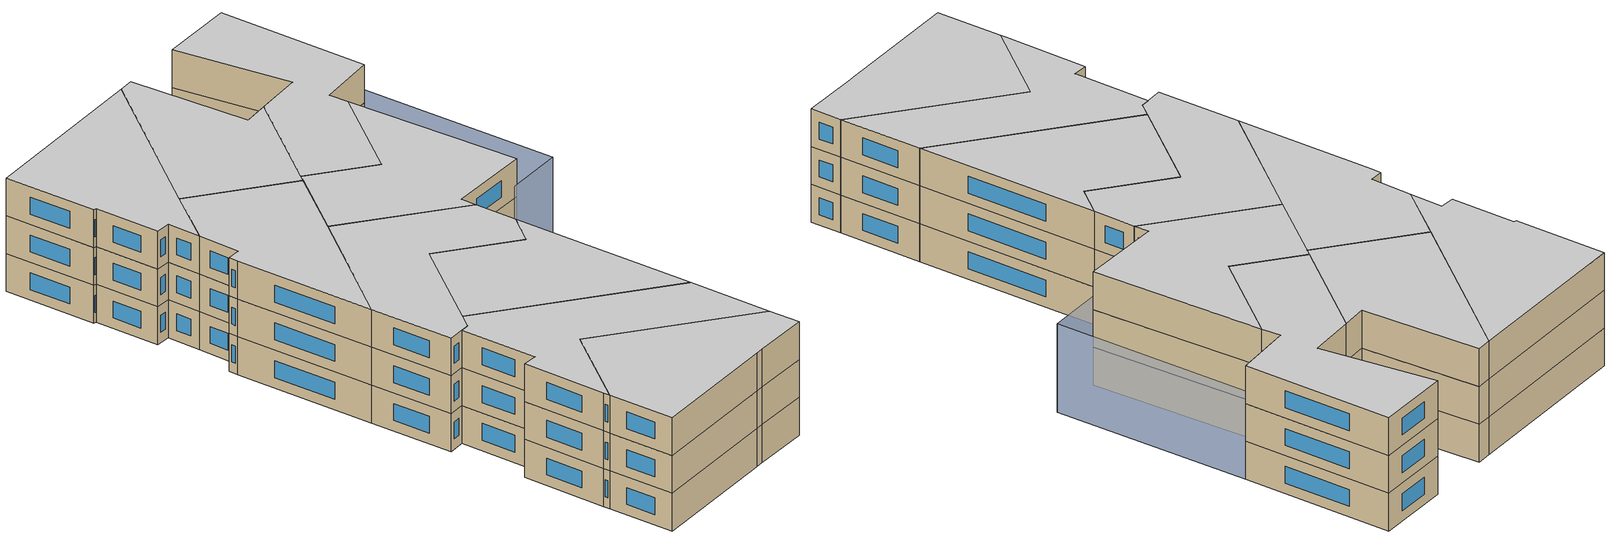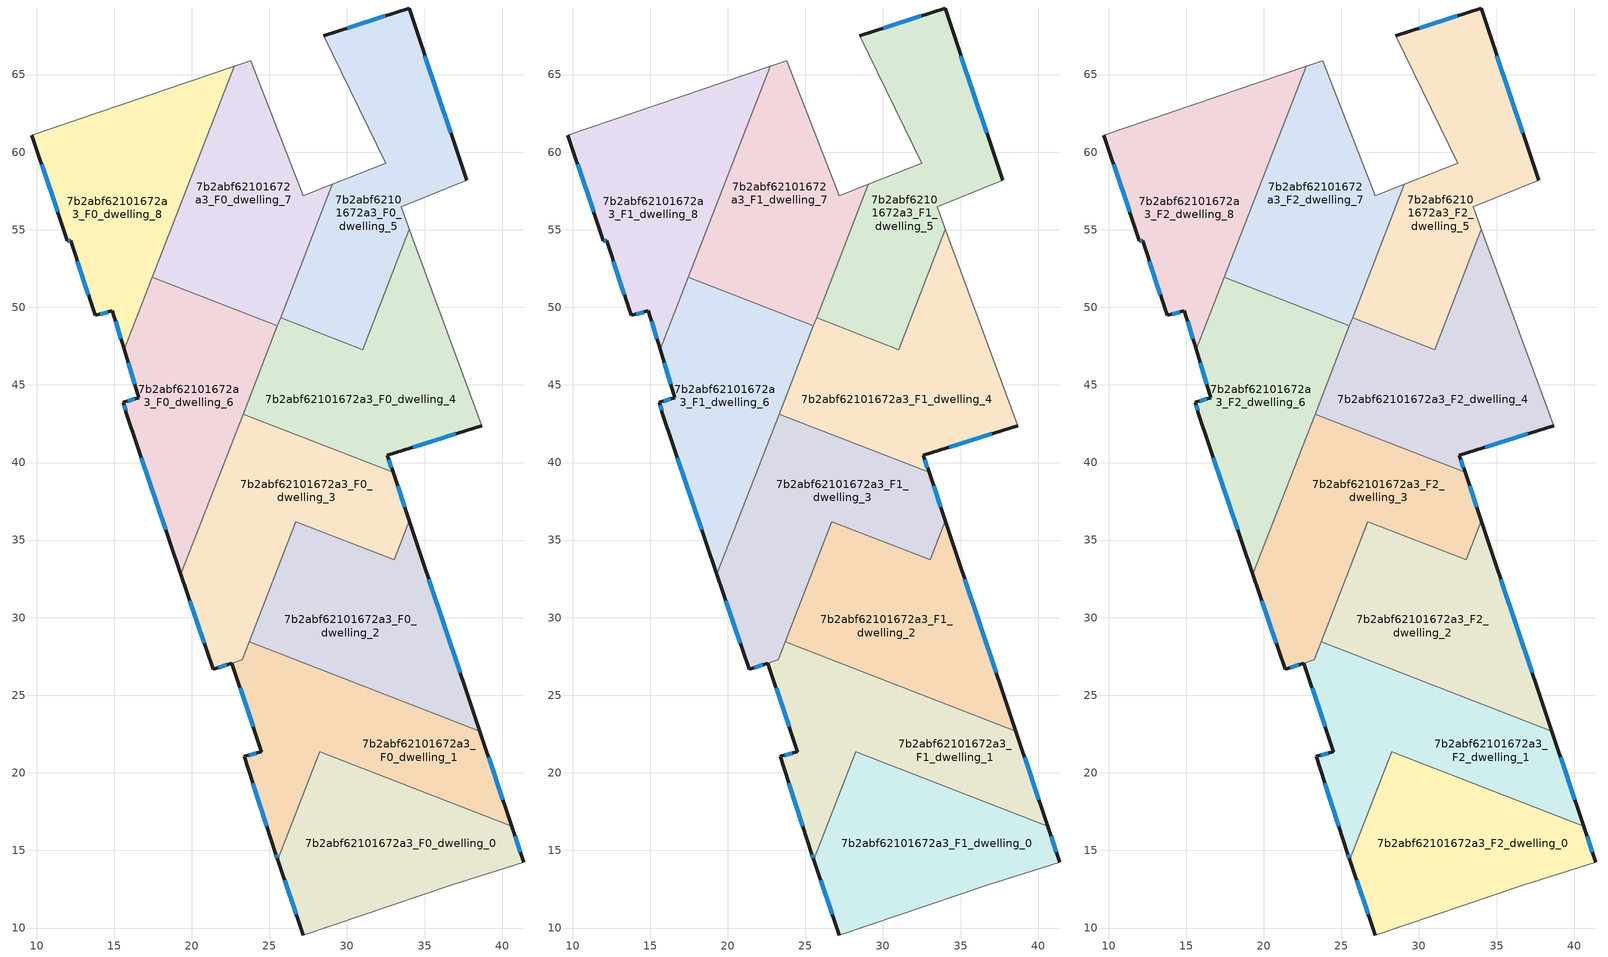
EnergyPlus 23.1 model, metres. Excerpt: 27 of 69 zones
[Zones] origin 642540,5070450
7b2abf62101672a3_F0_dwelling_0
 floor ground (EU_floor_Construction): 40.62,16.57 41.4,14.25 37.29,12.95 36.69,12.75 27.18,9.55 25.54,14.41 28.24,21.37 z0
 wall outside (EU_wall_Construction): 41.4,14.25 40.62,16.57 / 25.54,14.41 27.18,9.55 z0:3
 wall adiabatic (EU_wall_Construction): 27.18,9.55 36.69,12.75 37.29,12.95 41.4,14.25 z0:3
 wall to 7b2abf62101672a3_F0_dwelling_1 (EU_wall_Construction): 40.62,16.57 28.24,21.37 25.54,14.41 z0:3
 window (EU_Window_Construction): 41.18,14.89 40.83,15.92 / 25.99,13.06 26.73,10.9 z0.83:2.17
7b2abf62101672a3_F0_dwelling_1
 floor ground (EU_floor_Construction): 38.56,22.68 40.62,16.57 28.24,21.37 25.54,14.41 25.38,14.85 23.38,21.06 24.46,21.36 24.48,21.36 24.48,21.38 22.58,27.06 23.25,27.29 23.7,28.46 z0
 wall outside (EU_wall_Construction): 22.58,27.06 24.48,21.38 24.48,21.36 24.46,21.36 23.38,21.06 25.38,14.85 25.54,14.41 / 40.62,16.57 38.56,22.68 z0:3
 wall to 7b2abf62101672a3_F0_dwelling_3 (EU_wall_Construction): 23.7,28.46 23.25,27.29 22.58,27.06 z0:3
 wall to 7b2abf62101672a3_F0_dwelling_2 (EU_wall_Construction): 38.56,22.68 23.7,28.46 z0:3
 window (EU_Window_Construction): 25.43,14.73 25.49,14.53 / 23.94,19.34 24.83,16.57 / 24.17,21.27 23.68,21.14 / 23.11,25.49 23.95,22.96 / 40.05,18.26 39.13,20.99 z0.83:2.17
7b2abf62101672a3_F0_dwelling_2
 floor ground (EU_floor_Construction): 34.02,36.24 38.56,22.68 23.7,28.46 26.71,36.2 33.04,33.74 z0
 wall outside (EU_wall_Construction): 38.56,22.68 34.02,36.24 z0:3
 wall to 7b2abf62101672a3_F0_dwelling_3 (EU_wall_Construction): 34.02,36.24 33.04,33.74 26.71,36.2 23.7,28.46 z0:3
 window (EU_Window_Construction): 37.31,26.44 35.27,32.49 z0.83:2.17
7b2abf62101672a3_F0_dwelling_3
 floor ground (EU_floor_Construction): 32.97,39.36 34.02,36.24 33.04,33.74 26.71,36.2 23.25,27.29 21.38,26.66 19.3,32.8 23.31,43.11 z0
 wall outside (EU_wall_Construction): 19.3,32.8 21.38,26.66 22.58,27.06 / 34.02,36.24 32.97,39.36 z0:3
 wall to 7b2abf62101672a3_F0_dwelling_4 (EU_wall_Construction): 32.97,39.36 23.31,43.11 z0:3
 wall to 7b2abf62101672a3_F0_dwelling_6 (EU_wall_Construction): 23.31,43.11 19.3,32.8 z0:3
 window (EU_Window_Construction): 21.72,26.77 22.25,26.95 / 19.88,31.1 20.81,28.36 / 33.73,37.1 33.26,38.49 z0.83:2.17
7b2abf62101672a3_F0_dwelling_4
 floor ground (EU_floor_Construction): 34.03,55.04 38.7,42.37 32.6,40.47 32.97,39.36 23.31,43.11 25.73,49.34 31.02,47.28 z0
 wall outside (EU_wall_Construction): 32.97,39.36 32.6,40.47 38.7,42.37 z0:3
 wall to 7b2abf62101672a3_F0_dwelling_5 (EU_wall_Construction): 34.03,55.04 31.02,47.28 25.73,49.34 z0:3
 wall adiabatic (EU_wall_Construction): 38.7,42.37 34.03,55.04 z0:3
 wall to 7b2abf62101672a3_F0_dwelling_7 (EU_wall_Construction): 25.73,49.34 25.52,48.82 z0:3
 wall to 7b2abf62101672a3_F0_dwelling_6 (EU_wall_Construction): 25.52,48.82 23.31,43.11 z0:3
 window (EU_Window_Construction): 34.29,41 37.01,41.84 / 32.87,39.67 32.7,40.16 z0.83:2.17
7b2abf62101672a3_F0_dwelling_5
 floor ground (EU_floor_Construction): 34.01,69.29 37.7,58.18 33.5,56.48 34.03,55.04 31.02,47.28 25.73,49.34 29.06,57.92 32.5,59.28 28.5,67.49 z0
 wall outside (EU_wall_Construction): 37.7,58.18 34.01,69.29 28.5,67.49 z0:3
 wall adiabatic (EU_wall_Construction): 34.03,55.04 33.5,56.48 37.7,58.18 / 28.5,67.49 32.5,59.28 29.06,57.92 z0:3
 wall to 7b2abf62101672a3_F0_dwelling_7 (EU_wall_Construction): 29.06,57.92 25.73,49.34 z0:3
 window (EU_Window_Construction): 32.48,68.79 30.02,67.99 / 36.68,61.26 35.03,66.22 z0.83:2.17
7b2abf62101672a3_F0_dwelling_6
 floor ground (EU_floor_Construction): 25.52,48.82 19.3,32.8 15.79,43.18 15.58,43.88 16.59,44.18 15.64,47.29 17.45,51.95 z0
 wall outside (EU_wall_Construction): 15.64,47.29 16.59,44.18 15.58,43.88 15.79,43.18 19.3,32.8 z0:3
 wall to 7b2abf62101672a3_F0_dwelling_7 (EU_wall_Construction): 25.52,48.82 17.45,51.95 z0:3
 wall to 7b2abf62101672a3_F0_dwelling_8 (EU_wall_Construction): 17.45,51.95 15.64,47.29 z0:3
 window (EU_Window_Construction): 15.9,46.43 16.32,45.04 / 16.76,40.3 18.33,35.67 / 15.64,43.68 15.73,43.37 / 16.31,44.09 15.86,43.96 z0.83:2.17
7b2abf62101672a3_F0_dwelling_7
 floor ground (EU_floor_Construction): 23.8,65.89 27.2,57.18 29.06,57.92 25.52,48.82 17.45,51.95 22.73,65.53 z0
 wall adiabatic (EU_wall_Construction): 29.06,57.92 27.2,57.18 23.8,65.89 22.73,65.53 z0:3
 wall to 7b2abf62101672a3_F0_dwelling_8 (EU_wall_Construction): 22.73,65.53 17.45,51.95 z0:3
7b2abf62101672a3_F0_dwelling_8
 floor ground (EU_floor_Construction): 22.73,65.53 15.64,47.29 14.89,49.78 13.79,49.48 12.19,54.29 11.99,54.29 9.69,61.09 z0
 wall outside (EU_wall_Construction): 9.69,61.09 11.99,54.29 12.19,54.29 13.79,49.48 14.89,49.78 15.64,47.29 z0:3
 wall adiabatic (EU_wall_Construction): 22.73,65.53 9.69,61.09 z0:3
 window (EU_Window_Construction): 12.04,54.29 12.13,54.29 / 10.32,59.21 11.35,56.17 / 15.1,49.09 15.43,47.98 / 14.09,49.57 14.58,49.7 / 12.63,52.96 13.34,50.81 z0.83:2.17
7b2abf62101672a3_F1_dwelling_0
 floor to 7b2abf62101672a3_F0_dwelling_0 (EU_floor_Construction): 40.62,16.57 41.4,14.25 37.29,12.95 36.69,12.75 27.18,9.55 25.54,14.41 28.24,21.37 z3
 wall outside (EU_wall_Construction): 41.4,14.25 40.62,16.57 / 25.54,14.41 27.18,9.55 z3:6
 wall adiabatic (EU_wall_Construction): 27.18,9.55 36.69,12.75 37.29,12.95 41.4,14.25 z3:6
 wall to 7b2abf62101672a3_F1_dwelling_1 (EU_wall_Construction): 40.62,16.57 28.24,21.37 25.54,14.41 z3:6
 window (EU_Window_Construction): 41.18,14.89 40.83,15.92 / 25.99,13.06 26.73,10.9 z3.83:5.17
7b2abf62101672a3_F1_dwelling_1
 floor to 7b2abf62101672a3_F0_dwelling_1 (EU_floor_Construction): 38.56,22.68 40.62,16.57 28.24,21.37 25.54,14.41 25.38,14.85 23.38,21.06 24.46,21.36 24.48,21.36 24.48,21.38 22.58,27.06 23.25,27.29 23.7,28.46 z3
 wall outside (EU_wall_Construction): 22.58,27.06 24.48,21.38 24.48,21.36 24.46,21.36 23.38,21.06 25.38,14.85 25.54,14.41 / 40.62,16.57 38.56,22.68 z3:6
 wall to 7b2abf62101672a3_F1_dwelling_3 (EU_wall_Construction): 23.7,28.46 23.25,27.29 22.58,27.06 z3:6
 wall to 7b2abf62101672a3_F1_dwelling_2 (EU_wall_Construction): 38.56,22.68 23.7,28.46 z3:6
 window (EU_Window_Construction): 25.43,14.73 25.49,14.53 / 23.94,19.34 24.83,16.57 / 24.17,21.27 23.68,21.14 / 23.11,25.49 23.95,22.96 / 40.05,18.26 39.13,20.99 z3.83:5.17
7b2abf62101672a3_F1_dwelling_2
 floor to 7b2abf62101672a3_F0_dwelling_2 (EU_floor_Construction): 34.02,36.24 38.56,22.68 23.7,28.46 26.71,36.2 33.04,33.74 z3
 wall outside (EU_wall_Construction): 38.56,22.68 34.02,36.24 z3:6
 wall to 7b2abf62101672a3_F1_dwelling_3 (EU_wall_Construction): 34.02,36.24 33.04,33.74 26.71,36.2 23.7,28.46 z3:6
 window (EU_Window_Construction): 37.31,26.44 35.27,32.49 z3.83:5.17
7b2abf62101672a3_F1_dwelling_3
 floor to 7b2abf62101672a3_F0_dwelling_3 (EU_floor_Construction): 32.97,39.36 34.02,36.24 33.04,33.74 26.71,36.2 23.25,27.29 21.38,26.66 19.3,32.8 23.31,43.11 z3
 wall outside (EU_wall_Construction): 19.3,32.8 21.38,26.66 22.58,27.06 / 34.02,36.24 32.97,39.36 z3:6
 wall to 7b2abf62101672a3_F1_dwelling_4 (EU_wall_Construction): 32.97,39.36 23.31,43.11 z3:6
 wall to 7b2abf62101672a3_F1_dwelling_6 (EU_wall_Construction): 23.31,43.11 19.3,32.8 z3:6
 window (EU_Window_Construction): 21.72,26.77 22.25,26.95 / 19.88,31.1 20.81,28.36 / 33.73,37.1 33.26,38.49 z3.83:5.17
7b2abf62101672a3_F1_dwelling_4
 floor to 7b2abf62101672a3_F0_dwelling_4 (EU_floor_Construction): 34.03,55.04 38.7,42.37 32.6,40.47 32.97,39.36 23.31,43.11 25.73,49.34 31.02,47.28 z3
 wall outside (EU_wall_Construction): 32.97,39.36 32.6,40.47 38.7,42.37 z3:6
 wall to 7b2abf62101672a3_F1_dwelling_5 (EU_wall_Construction): 34.03,55.04 31.02,47.28 25.73,49.34 z3:6
 wall adiabatic (EU_wall_Construction): 38.7,42.37 34.03,55.04 z3:6
 wall to 7b2abf62101672a3_F1_dwelling_7 (EU_wall_Construction): 25.73,49.34 25.52,48.82 z3:6
 wall to 7b2abf62101672a3_F1_dwelling_6 (EU_wall_Construction): 25.52,48.82 23.31,43.11 z3:6
 window (EU_Window_Construction): 34.29,41 37.01,41.84 / 32.87,39.67 32.7,40.16 z3.83:5.17
7b2abf62101672a3_F1_dwelling_5
 floor to 7b2abf62101672a3_F0_dwelling_5 (EU_floor_Construction): 34.01,69.29 37.7,58.18 33.5,56.48 34.03,55.04 31.02,47.28 25.73,49.34 29.06,57.92 32.5,59.28 28.5,67.49 z3
 wall outside (EU_wall_Construction): 37.7,58.18 34.01,69.29 28.5,67.49 z3:6
 wall adiabatic (EU_wall_Construction): 34.03,55.04 33.5,56.48 37.7,58.18 / 28.5,67.49 32.5,59.28 29.06,57.92 z3:6
 wall to 7b2abf62101672a3_F1_dwelling_7 (EU_wall_Construction): 29.06,57.92 25.73,49.34 z3:6
 window (EU_Window_Construction): 32.48,68.79 30.02,67.99 / 36.68,61.26 35.03,66.22 z3.83:5.17
7b2abf62101672a3_F1_dwelling_6
 floor to 7b2abf62101672a3_F0_dwelling_6 (EU_floor_Construction): 25.52,48.82 19.3,32.8 15.79,43.18 15.58,43.88 16.59,44.18 15.64,47.29 17.45,51.95 z3
 wall outside (EU_wall_Construction): 15.64,47.29 16.59,44.18 15.58,43.88 15.79,43.18 19.3,32.8 z3:6
 wall to 7b2abf62101672a3_F1_dwelling_7 (EU_wall_Construction): 25.52,48.82 17.45,51.95 z3:6
 wall to 7b2abf62101672a3_F1_dwelling_8 (EU_wall_Construction): 17.45,51.95 15.64,47.29 z3:6
 window (EU_Window_Construction): 15.9,46.43 16.32,45.04 / 16.76,40.3 18.33,35.67 / 15.64,43.68 15.73,43.37 / 16.31,44.09 15.86,43.96 z3.83:5.17
7b2abf62101672a3_F1_dwelling_7
 floor to 7b2abf62101672a3_F0_dwelling_7 (EU_floor_Construction): 23.8,65.89 27.2,57.18 29.06,57.92 25.52,48.82 17.45,51.95 22.73,65.53 z3
 wall adiabatic (EU_wall_Construction): 29.06,57.92 27.2,57.18 23.8,65.89 22.73,65.53 z3:6
 wall to 7b2abf62101672a3_F1_dwelling_8 (EU_wall_Construction): 22.73,65.53 17.45,51.95 z3:6
7b2abf62101672a3_F1_dwelling_8
 floor to 7b2abf62101672a3_F0_dwelling_8 (EU_floor_Construction): 22.73,65.53 15.64,47.29 14.89,49.78 13.79,49.48 12.19,54.29 11.99,54.29 9.69,61.09 z3
 wall outside (EU_wall_Construction): 9.69,61.09 11.99,54.29 12.19,54.29 13.79,49.48 14.89,49.78 15.64,47.29 z3:6
 wall adiabatic (EU_wall_Construction): 22.73,65.53 9.69,61.09 z3:6
 window (EU_Window_Construction): 12.04,54.29 12.13,54.29 / 10.32,59.21 11.35,56.17 / 15.1,49.09 15.43,47.98 / 14.09,49.57 14.58,49.7 / 12.63,52.96 13.34,50.81 z3.83:5.17
7b2abf62101672a3_F2_dwelling_0
 floor to 7b2abf62101672a3_F1_dwelling_0 (EU_floor_Construction): 40.62,16.57 41.4,14.25 37.29,12.95 36.69,12.75 27.18,9.55 25.54,14.41 28.24,21.37 z6
 wall outside (EU_wall_Construction): 41.4,14.25 40.62,16.57 / 25.54,14.41 27.18,9.55 z6:9
 wall adiabatic (EU_wall_Construction): 27.18,9.55 36.69,12.75 37.29,12.95 41.4,14.25 z6:9
 wall to 7b2abf62101672a3_F2_dwelling_1 (EU_wall_Construction): 40.62,16.57 28.24,21.37 25.54,14.41 z6:9
 window (EU_Window_Construction): 41.18,14.89 40.83,15.92 / 25.99,13.06 26.73,10.9 z6.83:8.17
 ceiling to 7b2abf62101672a3_F3_dwelling_0 (EU_floor_Construction): 41.4,14.25 40.62,16.57 28.24,21.37 25.54,14.41 27.18,9.55 36.69,12.75 37.29,12.95 z9
7b2abf62101672a3_F2_dwelling_1
 floor to 7b2abf62101672a3_F1_dwelling_1 (EU_floor_Construction): 38.56,22.68 40.62,16.57 28.24,21.37 25.54,14.41 25.38,14.85 23.38,21.06 24.46,21.36 24.48,21.36 24.48,21.38 22.58,27.06 23.25,27.29 23.7,28.46 z6
 wall outside (EU_wall_Construction): 22.58,27.06 24.48,21.38 24.48,21.36 24.46,21.36 23.38,21.06 25.38,14.85 25.54,14.41 / 40.62,16.57 38.56,22.68 z6:9
 wall to 7b2abf62101672a3_F2_dwelling_3 (EU_wall_Construction): 23.7,28.46 23.25,27.29 22.58,27.06 z6:9
 wall to 7b2abf62101672a3_F2_dwelling_2 (EU_wall_Construction): 38.56,22.68 23.7,28.46 z6:9
 window (EU_Window_Construction): 25.43,14.73 25.49,14.53 / 23.94,19.34 24.83,16.57 / 24.17,21.27 23.68,21.14 / 23.11,25.49 23.95,22.96 / 40.05,18.26 39.13,20.99 z6.83:8.17
 ceiling to 7b2abf62101672a3_F3_dwelling_1 (EU_floor_Construction): 40.62,16.57 38.56,22.68 23.7,28.46 23.25,27.29 22.58,27.06 24.48,21.38 24.48,21.36 24.46,21.36 23.38,21.06 25.38,14.85 25.54,14.41 28.24,21.37 z9
7b2abf62101672a3_F2_dwelling_2
 floor to 7b2abf62101672a3_F1_dwelling_2 (EU_floor_Construction): 34.02,36.24 38.56,22.68 23.7,28.46 26.71,36.2 33.04,33.74 z6
 wall outside (EU_wall_Construction): 38.56,22.68 34.02,36.24 z6:9
 wall to 7b2abf62101672a3_F2_dwelling_3 (EU_wall_Construction): 34.02,36.24 33.04,33.74 26.71,36.2 23.7,28.46 z6:9
 window (EU_Window_Construction): 37.31,26.44 35.27,32.49 z6.83:8.17
 ceiling to 7b2abf62101672a3_F3_dwelling_2 (EU_floor_Construction): 38.56,22.68 34.02,36.24 33.04,33.74 26.71,36.2 23.7,28.46 z9
7b2abf62101672a3_F2_dwelling_3
 floor to 7b2abf62101672a3_F1_dwelling_3 (EU_floor_Construction): 32.97,39.36 34.02,36.24 33.04,33.74 26.71,36.2 23.25,27.29 21.38,26.66 19.3,32.8 23.31,43.11 z6
 wall outside (EU_wall_Construction): 19.3,32.8 21.38,26.66 22.58,27.06 / 34.02,36.24 32.97,39.36 z6:9
 wall to 7b2abf62101672a3_F2_dwelling_4 (EU_wall_Construction): 32.97,39.36 23.31,43.11 z6:9
 wall to 7b2abf62101672a3_F2_dwelling_6 (EU_wall_Construction): 23.31,43.11 19.3,32.8 z6:9
 window (EU_Window_Construction): 21.72,26.77 22.25,26.95 / 19.88,31.1 20.81,28.36 / 33.73,37.1 33.26,38.49 z6.83:8.17
 ceiling to 7b2abf62101672a3_F3_dwelling_3 (EU_floor_Construction): 33.04,33.74 34.02,36.24 32.97,39.36 23.31,43.11 19.3,32.8 21.38,26.66 23.25,27.29 26.71,36.2 z9
7b2abf62101672a3_F2_dwelling_4
 floor to 7b2abf62101672a3_F1_dwelling_4 (EU_floor_Construction): 34.03,55.04 38.7,42.37 32.6,40.47 32.97,39.36 23.31,43.11 25.73,49.34 31.02,47.28 z6
 wall outside (EU_wall_Construction): 32.97,39.36 32.6,40.47 38.7,42.37 z6:9
 wall to 7b2abf62101672a3_F2_dwelling_5 (EU_wall_Construction): 34.03,55.04 31.02,47.28 25.73,49.34 z6:9
 wall adiabatic (EU_wall_Construction): 38.7,42.37 34.03,55.04 z6:9
 wall to 7b2abf62101672a3_F2_dwelling_7 (EU_wall_Construction): 25.73,49.34 25.52,48.82 z6:9
 wall to 7b2abf62101672a3_F2_dwelling_6 (EU_wall_Construction): 25.52,48.82 23.31,43.11 z6:9
 window (EU_Window_Construction): 34.29,41 37.01,41.84 / 32.87,39.67 32.7,40.16 z6.83:8.17
 ceiling to 7b2abf62101672a3_F3_dwelling_4 (EU_floor_Construction): 38.7,42.37 34.03,55.04 31.02,47.28 25.73,49.34 23.31,43.11 32.97,39.36 32.6,40.47 z9
7b2abf62101672a3_F2_dwelling_5
 floor to 7b2abf62101672a3_F1_dwelling_5 (EU_floor_Construction): 34.01,69.29 37.7,58.18 33.5,56.48 34.03,55.04 31.02,47.28 25.73,49.34 29.06,57.92 32.5,59.28 28.5,67.49 z6
 wall outside (EU_wall_Construction): 37.7,58.18 34.01,69.29 28.5,67.49 z6:9
 wall adiabatic (EU_wall_Construction): 34.03,55.04 33.5,56.48 37.7,58.18 / 28.5,67.49 32.5,59.28 29.06,57.92 z6:9
 wall to 7b2abf62101672a3_F2_dwelling_7 (EU_wall_Construction): 29.06,57.92 25.73,49.34 z6:9
 window (EU_Window_Construction): 32.48,68.79 30.02,67.99 / 36.68,61.26 35.03,66.22 z6.83:8.17
 ceiling to 7b2abf62101672a3_F3_dwelling_5 (EU_floor_Construction): 31.02,47.28 34.03,55.04 33.5,56.48 37.7,58.18 34.01,69.29 28.5,67.49 32.5,59.28 29.06,57.92 25.73,49.34 z9
7b2abf62101672a3_F2_dwelling_6
 floor to 7b2abf62101672a3_F1_dwelling_6 (EU_floor_Construction): 25.52,48.82 19.3,32.8 15.79,43.18 15.58,43.88 16.59,44.18 15.64,47.29 17.45,51.95 z6
 wall outside (EU_wall_Construction): 15.64,47.29 16.59,44.18 15.58,43.88 15.79,43.18 19.3,32.8 z6:9
 wall to 7b2abf62101672a3_F2_dwelling_7 (EU_wall_Construction): 25.52,48.82 17.45,51.95 z6:9
 wall to 7b2abf62101672a3_F2_dwelling_8 (EU_wall_Construction): 17.45,51.95 15.64,47.29 z6:9
 window (EU_Window_Construction): 15.9,46.43 16.32,45.04 / 16.76,40.3 18.33,35.67 / 15.64,43.68 15.73,43.37 / 16.31,44.09 15.86,43.96 z6.83:8.17
 ceiling to 7b2abf62101672a3_F3_dwelling_6 (EU_floor_Construction): 19.3,32.8 25.52,48.82 17.45,51.95 15.64,47.29 16.59,44.18 15.58,43.88 15.79,43.18 z9
7b2abf62101672a3_F2_dwelling_7
 floor to 7b2abf62101672a3_F1_dwelling_7 (EU_floor_Construction): 23.8,65.89 27.2,57.18 29.06,57.92 25.52,48.82 17.45,51.95 22.73,65.53 z6
 wall adiabatic (EU_wall_Construction): 29.06,57.92 27.2,57.18 23.8,65.89 22.73,65.53 z6:9
 wall to 7b2abf62101672a3_F2_dwelling_8 (EU_wall_Construction): 22.73,65.53 17.45,51.95 z6:9
 ceiling to 7b2abf62101672a3_F3_dwelling_7 (EU_floor_Construction): 25.52,48.82 29.06,57.92 27.2,57.18 23.8,65.89 22.73,65.53 17.45,51.95 z9
7b2abf62101672a3_F2_dwelling_8
 floor to 7b2abf62101672a3_F1_dwelling_8 (EU_floor_Construction): 22.73,65.53 15.64,47.29 14.89,49.78 13.79,49.48 12.19,54.29 11.99,54.29 9.69,61.09 z6
 wall outside (EU_wall_Construction): 9.69,61.09 11.99,54.29 12.19,54.29 13.79,49.48 14.89,49.78 15.64,47.29 z6:9
 wall adiabatic (EU_wall_Construction): 22.73,65.53 9.69,61.09 z6:9
 window (EU_Window_Construction): 12.04,54.29 12.13,54.29 / 10.32,59.21 11.35,56.17 / 15.1,49.09 15.43,47.98 / 14.09,49.57 14.58,49.7 / 12.63,52.96 13.34,50.81 z6.83:8.17
 ceiling to 7b2abf62101672a3_F3_dwelling_8 (EU_floor_Construction): 15.64,47.29 22.73,65.53 9.69,61.09 11.99,54.29 12.19,54.29 13.79,49.48 14.89,49.78 z9
shading: 37.7,58.18 42.7,43.67 / 42.7,43.67 38.42,42.19 / 38.42,42.19 33.42,56.71 / 33.42,56.71 37.7,58.18 z0:7
[Building]
EU S2 Campaign: North Axis=0; Terrain=City; Solar Distribution=FullExterior
[Site:Location]
Lyon-Bron: Latitude=45.75; Longitude=5; Time Zone=1; Elevation=198
[SizingPeriod:WeatherFileDays]
AnnualSizingPeriod: Begin Month=1; Begin Day of Month=1; End Month=12; End Day of Month=31; Day of Week for Start Day=Monday; Use Weather File Daylight Saving Period=No; Use Weather File Rain and Snow Indicators=No
[MATERIAL]
EU_InternalMass_Material: Roughness=MediumRough; Thickness=0.1; Conductivity=1; Density=1800; Specific Heat=900; Thermal Absorptance=0.9; Solar Absorptance=0.7; Visible Absorptance=0.7
[MATERIAL:NOMASS] Roughness=MediumRough; Thermal Absorptance=0.9; Solar Absorptance=0.7; Visible Absorptance=0.7
Name | Thermal Resistance
EU_wall_NoMass | 1.97775
EU_floor_NoMass | 1.84812
[WINDOWMATERIAL:SIMPLEGLAZINGSYSTEM]
EU_Window_SimpleGlazing: UFactor=3.27502; Solar Heat Gain Coefficient=0.76; Visible Transmittance=0.76
[CONSTRUCTION]
EU_wall_Construction: EU_wall_NoMass
EU_floor_Construction: EU_floor_NoMass
EU_InternalMass_Construction: EU_InternalMass_Material
EU_Window_Construction: EU_Window_SimpleGlazing
[ZONE] Type=1; Multiplier=1; Ceiling Height=autocalculate; Floor Area=autocalculate; Part of Total Floor Area=Yes
Name | Volume
7b2abf62101672a3_F0_dwelling_0; 7b2abf62101672a3_F1_dwelling_0; 7b2abf62101672a3_F2_dwelling_0 | 317.718
7b2abf62101672a3_F0_dwelling_1; 7b2abf62101672a3_F1_dwelling_1; 7b2abf62101672a3_F2_dwelling_1 | 321.059
7b2abf62101672a3_F0_dwelling_2; 7b2abf62101672a3_F1_dwelling_2; 7b2abf62101672a3_F2_dwelling_2 | 320.123
7b2abf62101672a3_F0_dwelling_3 | 337.213
7b2abf62101672a3_F1_dwelling_3; 7b2abf62101672a3_F2_dwelling_3 | 337.224
7b2abf62101672a3_F0_dwelling_4; 7b2abf62101672a3_F1_dwelling_4; 7b2abf62101672a3_F2_dwelling_4 | 338.095
7b2abf62101672a3_F0_dwelling_5; 7b2abf62101672a3_F1_dwelling_5; 7b2abf62101672a3_F2_dwelling_5 | 353.594
7b2abf62101672a3_F0_dwelling_6; 7b2abf62101672a3_F1_dwelling_6; 7b2abf62101672a3_F2_dwelling_6 | 303.576
7b2abf62101672a3_F0_dwelling_7; 7b2abf62101672a3_F1_dwelling_7; 7b2abf62101672a3_F2_dwelling_7 | 303.581
7b2abf62101672a3_F0_dwelling_8; 7b2abf62101672a3_F1_dwelling_8; 7b2abf62101672a3_F2_dwelling_8 | 324.349
[INTERNALMASS] Construction=EU_InternalMass_Construction
Name | Zone or ZoneList | Surface Area
7b2abf62101672a3_F0_dwelling_0_EU_InternalMass | 7b2abf62101672a3_F0_dwelling_0 | 105.904
7b2abf62101672a3_F0_dwelling_1_EU_InternalMass | 7b2abf62101672a3_F0_dwelling_1 | 107.018
7b2abf62101672a3_F0_dwelling_2_EU_InternalMass | 7b2abf62101672a3_F0_dwelling_2 | 106.712
7b2abf62101672a3_F0_dwelling_3_EU_InternalMass | 7b2abf62101672a3_F0_dwelling_3 | 112.408
7b2abf62101672a3_F0_dwelling_4_EU_InternalMass | 7b2abf62101672a3_F0_dwelling_4 | 112.701
7b2abf62101672a3_F0_dwelling_5_EU_InternalMass | 7b2abf62101672a3_F0_dwelling_5 | 117.865
7b2abf62101672a3_F0_dwelling_6_EU_InternalMass | 7b2abf62101672a3_F0_dwelling_6 | 101.192
7b2abf62101672a3_F0_dwelling_7_EU_InternalMass | 7b2abf62101672a3_F0_dwelling_7 | 101.193
7b2abf62101672a3_F0_dwelling_8_EU_InternalMass | 7b2abf62101672a3_F0_dwelling_8 | 108.117
7b2abf62101672a3_F1_dwelling_0_EU_InternalMass | 7b2abf62101672a3_F1_dwelling_0 | 105.904
7b2abf62101672a3_F1_dwelling_1_EU_InternalMass | 7b2abf62101672a3_F1_dwelling_1 | 107.018
7b2abf62101672a3_F1_dwelling_2_EU_InternalMass | 7b2abf62101672a3_F1_dwelling_2 | 106.712
7b2abf62101672a3_F1_dwelling_3_EU_InternalMass | 7b2abf62101672a3_F1_dwelling_3 | 112.408
7b2abf62101672a3_F1_dwelling_4_EU_InternalMass | 7b2abf62101672a3_F1_dwelling_4 | 112.701
7b2abf62101672a3_F1_dwelling_5_EU_InternalMass | 7b2abf62101672a3_F1_dwelling_5 | 117.865
7b2abf62101672a3_F1_dwelling_6_EU_InternalMass | 7b2abf62101672a3_F1_dwelling_6 | 101.192
7b2abf62101672a3_F1_dwelling_7_EU_InternalMass | 7b2abf62101672a3_F1_dwelling_7 | 101.193
7b2abf62101672a3_F1_dwelling_8_EU_InternalMass | 7b2abf62101672a3_F1_dwelling_8 | 108.117
7b2abf62101672a3_F2_dwelling_0_EU_InternalMass | 7b2abf62101672a3_F2_dwelling_0 | 105.904
7b2abf62101672a3_F2_dwelling_1_EU_InternalMass | 7b2abf62101672a3_F2_dwelling_1 | 107.018
7b2abf62101672a3_F2_dwelling_2_EU_InternalMass | 7b2abf62101672a3_F2_dwelling_2 | 106.712
7b2abf62101672a3_F2_dwelling_3_EU_InternalMass | 7b2abf62101672a3_F2_dwelling_3 | 112.408
7b2abf62101672a3_F2_dwelling_4_EU_InternalMass | 7b2abf62101672a3_F2_dwelling_4 | 112.701
7b2abf62101672a3_F2_dwelling_5_EU_InternalMass | 7b2abf62101672a3_F2_dwelling_5 | 117.865
7b2abf62101672a3_F2_dwelling_6_EU_InternalMass | 7b2abf62101672a3_F2_dwelling_6 | 101.192
7b2abf62101672a3_F2_dwelling_7_EU_InternalMass | 7b2abf62101672a3_F2_dwelling_7 | 101.193
7b2abf62101672a3_F2_dwelling_8_EU_InternalMass | 7b2abf62101672a3_F2_dwelling_8 | 108.117
[OTHEREQUIPMENT] Fuel Type=Electricity; Design Level Calculation Method=Watts/Area; Power per Zone Floor Area=1; Fraction Latent=0; Fraction Radiant=0; Fraction Lost=0; Carbon Dioxide Generation Rate=0; EndUse Subcategory=EU_Step8_InternalGains
Name | Zone or ZoneList or Space or SpaceList | Schedule
EU_Step8_InternalGain_7b2abf62101672a3_F0_dwelling_0_f000 | 7b2abf62101672a3_F0_dwelling_0 | EU_Step8_GainSchedule_7b2abf62101672a3_F0_dwelling_0_f000
EU_Step8_InternalGain_7b2abf62101672a3_F0_dwelling_1_f000 | 7b2abf62101672a3_F0_dwelling_1 | EU_Step8_GainSchedule_7b2abf62101672a3_F0_dwelling_1_f000
EU_Step8_InternalGain_7b2abf62101672a3_F0_dwelling_2_f000 | 7b2abf62101672a3_F0_dwelling_2 | EU_Step8_GainSchedule_7b2abf62101672a3_F0_dwelling_2_f000
EU_Step8_InternalGain_7b2abf62101672a3_F0_dwelling_3_f000 | 7b2abf62101672a3_F0_dwelling_3 | EU_Step8_GainSchedule_7b2abf62101672a3_F0_dwelling_3_f000
EU_Step8_InternalGain_7b2abf62101672a3_F0_dwelling_4_f000 | 7b2abf62101672a3_F0_dwelling_4 | EU_Step8_GainSchedule_7b2abf62101672a3_F0_dwelling_4_f000
EU_Step8_InternalGain_7b2abf62101672a3_F0_dwelling_5_f000 | 7b2abf62101672a3_F0_dwelling_5 | EU_Step8_GainSchedule_7b2abf62101672a3_F0_dwelling_5_f000
EU_Step8_InternalGain_7b2abf62101672a3_F0_dwelling_6_f000 | 7b2abf62101672a3_F0_dwelling_6 | EU_Step8_GainSchedule_7b2abf62101672a3_F0_dwelling_6_f000
EU_Step8_InternalGain_7b2abf62101672a3_F0_dwelling_7_f000 | 7b2abf62101672a3_F0_dwelling_7 | EU_Step8_GainSchedule_7b2abf62101672a3_F0_dwelling_7_f000
EU_Step8_InternalGain_7b2abf62101672a3_F0_dwelling_8_f000 | 7b2abf62101672a3_F0_dwelling_8 | EU_Step8_GainSchedule_7b2abf62101672a3_F0_dwelling_8_f000
EU_Step8_InternalGain_7b2abf62101672a3_F1_dwelling_0_f000 | 7b2abf62101672a3_F1_dwelling_0 | EU_Step8_GainSchedule_7b2abf62101672a3_F1_dwelling_0_f000
EU_Step8_InternalGain_7b2abf62101672a3_F1_dwelling_1_f000 | 7b2abf62101672a3_F1_dwelling_1 | EU_Step8_GainSchedule_7b2abf62101672a3_F1_dwelling_1_f000
EU_Step8_InternalGain_7b2abf62101672a3_F1_dwelling_2_f000 | 7b2abf62101672a3_F1_dwelling_2 | EU_Step8_GainSchedule_7b2abf62101672a3_F1_dwelling_2_f000
EU_Step8_InternalGain_7b2abf62101672a3_F1_dwelling_3_f000 | 7b2abf62101672a3_F1_dwelling_3 | EU_Step8_GainSchedule_7b2abf62101672a3_F1_dwelling_3_f000
EU_Step8_InternalGain_7b2abf62101672a3_F1_dwelling_4_f000 | 7b2abf62101672a3_F1_dwelling_4 | EU_Step8_GainSchedule_7b2abf62101672a3_F1_dwelling_4_f000
EU_Step8_InternalGain_7b2abf62101672a3_F1_dwelling_5_f000 | 7b2abf62101672a3_F1_dwelling_5 | EU_Step8_GainSchedule_7b2abf62101672a3_F1_dwelling_5_f000
EU_Step8_InternalGain_7b2abf62101672a3_F1_dwelling_6_f000 | 7b2abf62101672a3_F1_dwelling_6 | EU_Step8_GainSchedule_7b2abf62101672a3_F1_dwelling_6_f000
EU_Step8_InternalGain_7b2abf62101672a3_F1_dwelling_7_f000 | 7b2abf62101672a3_F1_dwelling_7 | EU_Step8_GainSchedule_7b2abf62101672a3_F1_dwelling_7_f000
EU_Step8_InternalGain_7b2abf62101672a3_F1_dwelling_8_f000 | 7b2abf62101672a3_F1_dwelling_8 | EU_Step8_GainSchedule_7b2abf62101672a3_F1_dwelling_8_f000
EU_Step8_InternalGain_7b2abf62101672a3_F2_dwelling_0_f000 | 7b2abf62101672a3_F2_dwelling_0 | EU_Step8_GainSchedule_7b2abf62101672a3_F2_dwelling_0_f000
EU_Step8_InternalGain_7b2abf62101672a3_F2_dwelling_1_f000 | 7b2abf62101672a3_F2_dwelling_1 | EU_Step8_GainSchedule_7b2abf62101672a3_F2_dwelling_1_f000
EU_Step8_InternalGain_7b2abf62101672a3_F2_dwelling_2_f000 | 7b2abf62101672a3_F2_dwelling_2 | EU_Step8_GainSchedule_7b2abf62101672a3_F2_dwelling_2_f000
EU_Step8_InternalGain_7b2abf62101672a3_F2_dwelling_3_f000 | 7b2abf62101672a3_F2_dwelling_3 | EU_Step8_GainSchedule_7b2abf62101672a3_F2_dwelling_3_f000
EU_Step8_InternalGain_7b2abf62101672a3_F2_dwelling_4_f000 | 7b2abf62101672a3_F2_dwelling_4 | EU_Step8_GainSchedule_7b2abf62101672a3_F2_dwelling_4_f000
EU_Step8_InternalGain_7b2abf62101672a3_F2_dwelling_5_f000 | 7b2abf62101672a3_F2_dwelling_5 | EU_Step8_GainSchedule_7b2abf62101672a3_F2_dwelling_5_f000
EU_Step8_InternalGain_7b2abf62101672a3_F2_dwelling_6_f000 | 7b2abf62101672a3_F2_dwelling_6 | EU_Step8_GainSchedule_7b2abf62101672a3_F2_dwelling_6_f000
EU_Step8_InternalGain_7b2abf62101672a3_F2_dwelling_7_f000 | 7b2abf62101672a3_F2_dwelling_7 | EU_Step8_GainSchedule_7b2abf62101672a3_F2_dwelling_7_f000
EU_Step8_InternalGain_7b2abf62101672a3_F2_dwelling_8_f000 | 7b2abf62101672a3_F2_dwelling_8 | EU_Step8_GainSchedule_7b2abf62101672a3_F2_dwelling_8_f000
[ZONEVENTILATION:DESIGNFLOWRATE] Schedule=EU_AlwaysOn; Design Flow Rate Calculation Method=AirChanges/Hour; Air Changes per Hour=0.759424; Ventilation Type=Natural; Fan Pressure Rise=0; Fan Total Efficiency=1; Constant Term Coefficient=1; Temperature Term Coefficient=0; Velocity Term Coefficient=0; Velocity Squared Term Coefficient=0; Minimum Indoor Temperature=-100; Maximum Indoor Temperature=100; Delta Temperature=-100; Minimum Outdoor Temperature=-100; Maximum Outdoor Temperature=100; Maximum Wind Speed=40
Name | Zone or ZoneList or Space or SpaceList
EU_ConstantAir_7b2abf62101672a3_F0_dwelling_0 | 7b2abf62101672a3_F0_dwelling_0
EU_ConstantAir_7b2abf62101672a3_F0_dwelling_1 | 7b2abf62101672a3_F0_dwelling_1
EU_ConstantAir_7b2abf62101672a3_F0_dwelling_2 | 7b2abf62101672a3_F0_dwelling_2
EU_ConstantAir_7b2abf62101672a3_F0_dwelling_3 | 7b2abf62101672a3_F0_dwelling_3
EU_ConstantAir_7b2abf62101672a3_F0_dwelling_4 | 7b2abf62101672a3_F0_dwelling_4
EU_ConstantAir_7b2abf62101672a3_F0_dwelling_5 | 7b2abf62101672a3_F0_dwelling_5
EU_ConstantAir_7b2abf62101672a3_F0_dwelling_6 | 7b2abf62101672a3_F0_dwelling_6
EU_ConstantAir_7b2abf62101672a3_F0_dwelling_7 | 7b2abf62101672a3_F0_dwelling_7
EU_ConstantAir_7b2abf62101672a3_F0_dwelling_8 | 7b2abf62101672a3_F0_dwelling_8
EU_ConstantAir_7b2abf62101672a3_F1_dwelling_0 | 7b2abf62101672a3_F1_dwelling_0
EU_ConstantAir_7b2abf62101672a3_F1_dwelling_1 | 7b2abf62101672a3_F1_dwelling_1
EU_ConstantAir_7b2abf62101672a3_F1_dwelling_2 | 7b2abf62101672a3_F1_dwelling_2
EU_ConstantAir_7b2abf62101672a3_F1_dwelling_3 | 7b2abf62101672a3_F1_dwelling_3
EU_ConstantAir_7b2abf62101672a3_F1_dwelling_4 | 7b2abf62101672a3_F1_dwelling_4
EU_ConstantAir_7b2abf62101672a3_F1_dwelling_5 | 7b2abf62101672a3_F1_dwelling_5
EU_ConstantAir_7b2abf62101672a3_F1_dwelling_6 | 7b2abf62101672a3_F1_dwelling_6
EU_ConstantAir_7b2abf62101672a3_F1_dwelling_7 | 7b2abf62101672a3_F1_dwelling_7
EU_ConstantAir_7b2abf62101672a3_F1_dwelling_8 | 7b2abf62101672a3_F1_dwelling_8
EU_ConstantAir_7b2abf62101672a3_F2_dwelling_0 | 7b2abf62101672a3_F2_dwelling_0
EU_ConstantAir_7b2abf62101672a3_F2_dwelling_1 | 7b2abf62101672a3_F2_dwelling_1
EU_ConstantAir_7b2abf62101672a3_F2_dwelling_2 | 7b2abf62101672a3_F2_dwelling_2
EU_ConstantAir_7b2abf62101672a3_F2_dwelling_3 | 7b2abf62101672a3_F2_dwelling_3
EU_ConstantAir_7b2abf62101672a3_F2_dwelling_4 | 7b2abf62101672a3_F2_dwelling_4
EU_ConstantAir_7b2abf62101672a3_F2_dwelling_5 | 7b2abf62101672a3_F2_dwelling_5
EU_ConstantAir_7b2abf62101672a3_F2_dwelling_6 | 7b2abf62101672a3_F2_dwelling_6
EU_ConstantAir_7b2abf62101672a3_F2_dwelling_7 | 7b2abf62101672a3_F2_dwelling_7
EU_ConstantAir_7b2abf62101672a3_F2_dwelling_8 | 7b2abf62101672a3_F2_dwelling_8
[HVACTEMPLATE:THERMOSTAT] Constant Heating Setpoint=20; Constant Cooling Setpoint=50
EU_HeatOnly_7b2abf62101672a3_F0_dwelling_0; EU_HeatOnly_7b2abf62101672a3_F0_dwelling_1; EU_HeatOnly_7b2abf62101672a3_F0_dwelling_2; EU_HeatOnly_7b2abf62101672a3_F0_dwelling_3; EU_HeatOnly_7b2abf62101672a3_F0_dwelling_4; EU_HeatOnly_7b2abf62101672a3_F0_dwelling_5; EU_HeatOnly_7b2abf62101672a3_F0_dwelling_6; EU_HeatOnly_7b2abf62101672a3_F0_dwelling_7; EU_HeatOnly_7b2abf62101672a3_F0_dwelling_8; EU_HeatOnly_7b2abf62101672a3_F1_dwelling_0; EU_HeatOnly_7b2abf62101672a3_F1_dwelling_1; EU_HeatOnly_7b2abf62101672a3_F1_dwelling_2; EU_HeatOnly_7b2abf62101672a3_F1_dwelling_3; EU_HeatOnly_7b2abf62101672a3_F1_dwelling_4; EU_HeatOnly_7b2abf62101672a3_F1_dwelling_5; EU_HeatOnly_7b2abf62101672a3_F1_dwelling_6; EU_HeatOnly_7b2abf62101672a3_F1_dwelling_7; EU_HeatOnly_7b2abf62101672a3_F1_dwelling_8; EU_HeatOnly_7b2abf62101672a3_F2_dwelling_0; EU_HeatOnly_7b2abf62101672a3_F2_dwelling_1; EU_HeatOnly_7b2abf62101672a3_F2_dwelling_2; EU_HeatOnly_7b2abf62101672a3_F2_dwelling_3; EU_HeatOnly_7b2abf62101672a3_F2_dwelling_4; EU_HeatOnly_7b2abf62101672a3_F2_dwelling_5; EU_HeatOnly_7b2abf62101672a3_F2_dwelling_6; EU_HeatOnly_7b2abf62101672a3_F2_dwelling_7; EU_HeatOnly_7b2abf62101672a3_F2_dwelling_8; EU_HeatOnly_7b2abf62101672a3_F3_dwelling_0; EU_HeatOnly_7b2abf62101672a3_F3_dwelling_1; EU_HeatOnly_7b2abf62101672a3_F3_dwelling_2; EU_HeatOnly_7b2abf62101672a3_F3_dwelling_3; EU_HeatOnly_7b2abf62101672a3_F3_dwelling_4; EU_HeatOnly_7b2abf62101672a3_F3_dwelling_5; EU_HeatOnly_7b2abf62101672a3_F3_dwelling_6; EU_HeatOnly_7b2abf62101672a3_F3_dwelling_7; EU_HeatOnly_7b2abf62101672a3_F3_dwelling_8; EU_HeatOnly_7b2abf62101672a3_F4_dwelling_0; EU_HeatOnly_7b2abf62101672a3_F4_dwelling_1; EU_HeatOnly_7b2abf62101672a3_F4_dwelling_2; EU_HeatOnly_7b2abf62101672a3_F4_dwelling_3; EU_HeatOnly_7b2abf62101672a3_F4_dwelling_4; EU_HeatOnly_7b2abf62101672a3_F4_dwelling_5; EU_HeatOnly_7b2abf62101672a3_F4_dwelling_6; EU_HeatOnly_7b2abf62101672a3_F4_dwelling_7; EU_HeatOnly_7b2abf62101672a3_F4_dwelling_8; EU_HeatOnly_7b2abf62101672a3_F5_dwelling_0; EU_HeatOnly_7b2abf62101672a3_F5_dwelling_1; EU_HeatOnly_7b2abf62101672a3_F5_dwelling_2; EU_HeatOnly_7b2abf62101672a3_F5_dwelling_3; EU_HeatOnly_7b2abf62101672a3_F5_dwelling_4; EU_HeatOnly_7b2abf62101672a3_F5_dwelling_5; EU_HeatOnly_7b2abf62101672a3_F5_dwelling_6; EU_HeatOnly_7b2abf62101672a3_F5_dwelling_7; EU_HeatOnly_7b2abf62101672a3_F6_dwelling_0; EU_HeatOnly_7b2abf62101672a3_F6_dwelling_1; EU_HeatOnly_7b2abf62101672a3_F6_dwelling_2; EU_HeatOnly_7b2abf62101672a3_F6_dwelling_3; EU_HeatOnly_7b2abf62101672a3_F6_dwelling_4; EU_HeatOnly_7b2abf62101672a3_F6_dwelling_5; EU_HeatOnly_7b2abf62101672a3_F6_dwelling_6; EU_HeatOnly_7b2abf62101672a3_F6_dwelling_7; EU_HeatOnly_7b2abf62101672a3_F7_dwelling_0; EU_HeatOnly_7b2abf62101672a3_F7_dwelling_1; EU_HeatOnly_7b2abf62101672a3_F7_dwelling_2; EU_HeatOnly_7b2abf62101672a3_F7_dwelling_3; EU_HeatOnly_7b2abf62101672a3_F7_dwelling_4; EU_HeatOnly_7b2abf62101672a3_F7_dwelling_5; EU_HeatOnly_7b2abf62101672a3_F7_dwelling_6; EU_HeatOnly_7b2abf62101672a3_F7_dwelling_7
[HVACTEMPLATE:ZONE:IDEALLOADSAIRSYSTEM] System Availability Schedule=EU_AlwaysOn; Maximum Heating Supply Air Temperature=50; Minimum Cooling Supply Air Temperature=13; Maximum Heating Supply Air Humidity Ratio=0.0156; Minimum Cooling Supply Air Humidity Ratio=0.0077; Heating Limit=NoLimit; Cooling Limit=NoLimit; Heating Availability Schedule=EU_AlwaysOn; Cooling Availability Schedule=EU_CoolingOff; Dehumidification Control Type=ConstantSensibleHeatRatio; Cooling Sensible Heat Ratio=0.7; Dehumidification Setpoint=60; Humidification Control Type=None; Humidification Setpoint=30; Outdoor Air Method=None; Outdoor Air Flow Rate per Person=0.00944; Outdoor Air Flow Rate per Zone Floor Area=0; Outdoor Air Flow Rate per Zone=0; Demand Controlled Ventilation Type=None; Outdoor Air Economizer Type=NoEconomizer; Heat Recovery Type=None; Sensible Heat Recovery Effectiveness=0.7; Latent Heat Recovery Effectiveness=0.65
Name | Template Thermostat
7b2abf62101672a3_F0_dwelling_0 | EU_HeatOnly_7b2abf62101672a3_F0_dwelling_0
7b2abf62101672a3_F0_dwelling_1 | EU_HeatOnly_7b2abf62101672a3_F0_dwelling_1
7b2abf62101672a3_F0_dwelling_2 | EU_HeatOnly_7b2abf62101672a3_F0_dwelling_2
7b2abf62101672a3_F0_dwelling_3 | EU_HeatOnly_7b2abf62101672a3_F0_dwelling_3
7b2abf62101672a3_F0_dwelling_4 | EU_HeatOnly_7b2abf62101672a3_F0_dwelling_4
7b2abf62101672a3_F0_dwelling_5 | EU_HeatOnly_7b2abf62101672a3_F0_dwelling_5
7b2abf62101672a3_F0_dwelling_6 | EU_HeatOnly_7b2abf62101672a3_F0_dwelling_6
7b2abf62101672a3_F0_dwelling_7 | EU_HeatOnly_7b2abf62101672a3_F0_dwelling_7
7b2abf62101672a3_F0_dwelling_8 | EU_HeatOnly_7b2abf62101672a3_F0_dwelling_8
7b2abf62101672a3_F1_dwelling_0 | EU_HeatOnly_7b2abf62101672a3_F1_dwelling_0
7b2abf62101672a3_F1_dwelling_1 | EU_HeatOnly_7b2abf62101672a3_F1_dwelling_1
7b2abf62101672a3_F1_dwelling_2 | EU_HeatOnly_7b2abf62101672a3_F1_dwelling_2
7b2abf62101672a3_F1_dwelling_3 | EU_HeatOnly_7b2abf62101672a3_F1_dwelling_3
7b2abf62101672a3_F1_dwelling_4 | EU_HeatOnly_7b2abf62101672a3_F1_dwelling_4
7b2abf62101672a3_F1_dwelling_5 | EU_HeatOnly_7b2abf62101672a3_F1_dwelling_5
7b2abf62101672a3_F1_dwelling_6 | EU_HeatOnly_7b2abf62101672a3_F1_dwelling_6
7b2abf62101672a3_F1_dwelling_7 | EU_HeatOnly_7b2abf62101672a3_F1_dwelling_7
7b2abf62101672a3_F1_dwelling_8 | EU_HeatOnly_7b2abf62101672a3_F1_dwelling_8
7b2abf62101672a3_F2_dwelling_0 | EU_HeatOnly_7b2abf62101672a3_F2_dwelling_0
7b2abf62101672a3_F2_dwelling_1 | EU_HeatOnly_7b2abf62101672a3_F2_dwelling_1
7b2abf62101672a3_F2_dwelling_2 | EU_HeatOnly_7b2abf62101672a3_F2_dwelling_2
7b2abf62101672a3_F2_dwelling_3 | EU_HeatOnly_7b2abf62101672a3_F2_dwelling_3
7b2abf62101672a3_F2_dwelling_4 | EU_HeatOnly_7b2abf62101672a3_F2_dwelling_4
7b2abf62101672a3_F2_dwelling_5 | EU_HeatOnly_7b2abf62101672a3_F2_dwelling_5
7b2abf62101672a3_F2_dwelling_6 | EU_HeatOnly_7b2abf62101672a3_F2_dwelling_6
7b2abf62101672a3_F2_dwelling_7 | EU_HeatOnly_7b2abf62101672a3_F2_dwelling_7
7b2abf62101672a3_F2_dwelling_8 | EU_HeatOnly_7b2abf62101672a3_F2_dwelling_8
[SIZING:ZONE] Zone Cooling Design Supply Air Temperature Input Method=SupplyAirTemperature; Zone Cooling Design Supply Air Temperature=13; Zone Heating Design Supply Air Temperature Input Method=SupplyAirTemperature; Zone Heating Design Supply Air Temperature=50; Zone Cooling Design Supply Air Humidity Ratio=0.008; Zone Heating Design Supply Air Humidity Ratio=0.008; Cooling Design Air Flow Method=DesignDay; Cooling Design Air Flow Rate=0; Cooling Minimum Air Flow per Zone Floor Area=0.000762; Cooling Minimum Air Flow=0; Cooling Minimum Air Flow Fraction=0.2; Heating Design Air Flow Method=DesignDay; Heating Design Air Flow Rate=0; Heating Maximum Air Flow per Zone Floor Area=0.002032; Heating Maximum Air Flow=0.141576; Heating Maximum Air Flow Fraction=0.3; Account for Dedicated Outdoor Air System=No; Dedicated Outdoor Air System Control Strategy=NeutralSupplyAir; Dedicated Outdoor Air Low Setpoint Temperature for Design=autosize; Dedicated Outdoor Air High Setpoint Temperature for Design=autosize; Zone Load Sizing Method=Sensible Load Only No Latent Load; Zone Latent Cooling Design Supply Air Humidity Ratio Input Method=HumidityRatioDifference; Zone Cooling Design Supply Air Humidity Ratio Difference=0.005; Zone Latent Heating Design Supply Air Humidity Ratio Input Method=HumidityRatioDifference; Zone Humidification Design Supply Air Humidity Ratio Difference=0.005
7b2abf62101672a3_F0_dwelling_0; 7b2abf62101672a3_F0_dwelling_1; 7b2abf62101672a3_F0_dwelling_2; 7b2abf62101672a3_F0_dwelling_3; 7b2abf62101672a3_F0_dwelling_4; 7b2abf62101672a3_F0_dwelling_5; 7b2abf62101672a3_F0_dwelling_6; 7b2abf62101672a3_F0_dwelling_7; 7b2abf62101672a3_F0_dwelling_8; 7b2abf62101672a3_F1_dwelling_0; 7b2abf62101672a3_F1_dwelling_1; 7b2abf62101672a3_F1_dwelling_2; 7b2abf62101672a3_F1_dwelling_3; 7b2abf62101672a3_F1_dwelling_4; 7b2abf62101672a3_F1_dwelling_5; 7b2abf62101672a3_F1_dwelling_6; 7b2abf62101672a3_F1_dwelling_7; 7b2abf62101672a3_F1_dwelling_8; 7b2abf62101672a3_F2_dwelling_0; 7b2abf62101672a3_F2_dwelling_1; 7b2abf62101672a3_F2_dwelling_2; 7b2abf62101672a3_F2_dwelling_3; 7b2abf62101672a3_F2_dwelling_4; 7b2abf62101672a3_F2_dwelling_5; 7b2abf62101672a3_F2_dwelling_6; 7b2abf62101672a3_F2_dwelling_7; 7b2abf62101672a3_F2_dwelling_8
[SCHEDULE:CONSTANT]
Name | Hourly Value
EU_AlwaysOn | 1
EU_CoolingOff | 0
[SCHEDULE:FILE] Column Number=1; Rows to Skip at Top=0; Number of Hours of Data=8760; Column Separator=Comma; Interpolate to Timestep=No; Minutes per Item=60; Adjust Schedule for Daylight Savings=Yes
Name | File
EU_Step8_GainSchedule_7b2abf62101672a3_F0_dwelling_0_f000 | ../../schedules/7b2abf62101672a3/7b2abf62101672a3_F0_dwelling_0_f000_gain.csv
EU_Step8_GainSchedule_7b2abf62101672a3_F0_dwelling_1_f000 | ../../schedules/7b2abf62101672a3/7b2abf62101672a3_F0_dwelling_1_f000_gain.csv
EU_Step8_GainSchedule_7b2abf62101672a3_F0_dwelling_2_f000 | ../../schedules/7b2abf62101672a3/7b2abf62101672a3_F0_dwelling_2_f000_gain.csv
EU_Step8_GainSchedule_7b2abf62101672a3_F0_dwelling_3_f000 | ../../schedules/7b2abf62101672a3/7b2abf62101672a3_F0_dwelling_3_f000_gain.csv
EU_Step8_GainSchedule_7b2abf62101672a3_F0_dwelling_4_f000 | ../../schedules/7b2abf62101672a3/7b2abf62101672a3_F0_dwelling_4_f000_gain.csv
EU_Step8_GainSchedule_7b2abf62101672a3_F0_dwelling_5_f000 | ../../schedules/7b2abf62101672a3/7b2abf62101672a3_F0_dwelling_5_f000_gain.csv
EU_Step8_GainSchedule_7b2abf62101672a3_F0_dwelling_6_f000 | ../../schedules/7b2abf62101672a3/7b2abf62101672a3_F0_dwelling_6_f000_gain.csv
EU_Step8_GainSchedule_7b2abf62101672a3_F0_dwelling_7_f000 | ../../schedules/7b2abf62101672a3/7b2abf62101672a3_F0_dwelling_7_f000_gain.csv
EU_Step8_GainSchedule_7b2abf62101672a3_F0_dwelling_8_f000 | ../../schedules/7b2abf62101672a3/7b2abf62101672a3_F0_dwelling_8_f000_gain.csv
EU_Step8_GainSchedule_7b2abf62101672a3_F1_dwelling_0_f000 | ../../schedules/7b2abf62101672a3/7b2abf62101672a3_F1_dwelling_0_f000_gain.csv
EU_Step8_GainSchedule_7b2abf62101672a3_F1_dwelling_1_f000 | ../../schedules/7b2abf62101672a3/7b2abf62101672a3_F1_dwelling_1_f000_gain.csv
EU_Step8_GainSchedule_7b2abf62101672a3_F1_dwelling_2_f000 | ../../schedules/7b2abf62101672a3/7b2abf62101672a3_F1_dwelling_2_f000_gain.csv
EU_Step8_GainSchedule_7b2abf62101672a3_F1_dwelling_3_f000 | ../../schedules/7b2abf62101672a3/7b2abf62101672a3_F1_dwelling_3_f000_gain.csv
EU_Step8_GainSchedule_7b2abf62101672a3_F1_dwelling_4_f000 | ../../schedules/7b2abf62101672a3/7b2abf62101672a3_F1_dwelling_4_f000_gain.csv
EU_Step8_GainSchedule_7b2abf62101672a3_F1_dwelling_5_f000 | ../../schedules/7b2abf62101672a3/7b2abf62101672a3_F1_dwelling_5_f000_gain.csv
EU_Step8_GainSchedule_7b2abf62101672a3_F1_dwelling_6_f000 | ../../schedules/7b2abf62101672a3/7b2abf62101672a3_F1_dwelling_6_f000_gain.csv
EU_Step8_GainSchedule_7b2abf62101672a3_F1_dwelling_7_f000 | ../../schedules/7b2abf62101672a3/7b2abf62101672a3_F1_dwelling_7_f000_gain.csv
EU_Step8_GainSchedule_7b2abf62101672a3_F1_dwelling_8_f000 | ../../schedules/7b2abf62101672a3/7b2abf62101672a3_F1_dwelling_8_f000_gain.csv
EU_Step8_GainSchedule_7b2abf62101672a3_F2_dwelling_0_f000 | ../../schedules/7b2abf62101672a3/7b2abf62101672a3_F2_dwelling_0_f000_gain.csv
EU_Step8_GainSchedule_7b2abf62101672a3_F2_dwelling_1_f000 | ../../schedules/7b2abf62101672a3/7b2abf62101672a3_F2_dwelling_1_f000_gain.csv
EU_Step8_GainSchedule_7b2abf62101672a3_F2_dwelling_2_f000 | ../../schedules/7b2abf62101672a3/7b2abf62101672a3_F2_dwelling_2_f000_gain.csv
EU_Step8_GainSchedule_7b2abf62101672a3_F2_dwelling_3_f000 | ../../schedules/7b2abf62101672a3/7b2abf62101672a3_F2_dwelling_3_f000_gain.csv
EU_Step8_GainSchedule_7b2abf62101672a3_F2_dwelling_4_f000 | ../../schedules/7b2abf62101672a3/7b2abf62101672a3_F2_dwelling_4_f000_gain.csv
EU_Step8_GainSchedule_7b2abf62101672a3_F2_dwelling_5_f000 | ../../schedules/7b2abf62101672a3/7b2abf62101672a3_F2_dwelling_5_f000_gain.csv
EU_Step8_GainSchedule_7b2abf62101672a3_F2_dwelling_6_f000 | ../../schedules/7b2abf62101672a3/7b2abf62101672a3_F2_dwelling_6_f000_gain.csv
EU_Step8_GainSchedule_7b2abf62101672a3_F2_dwelling_7_f000 | ../../schedules/7b2abf62101672a3/7b2abf62101672a3_F2_dwelling_7_f000_gain.csv
EU_Step8_GainSchedule_7b2abf62101672a3_F2_dwelling_8_f000 | ../../schedules/7b2abf62101672a3/7b2abf62101672a3_F2_dwelling_8_f000_gain.csv
